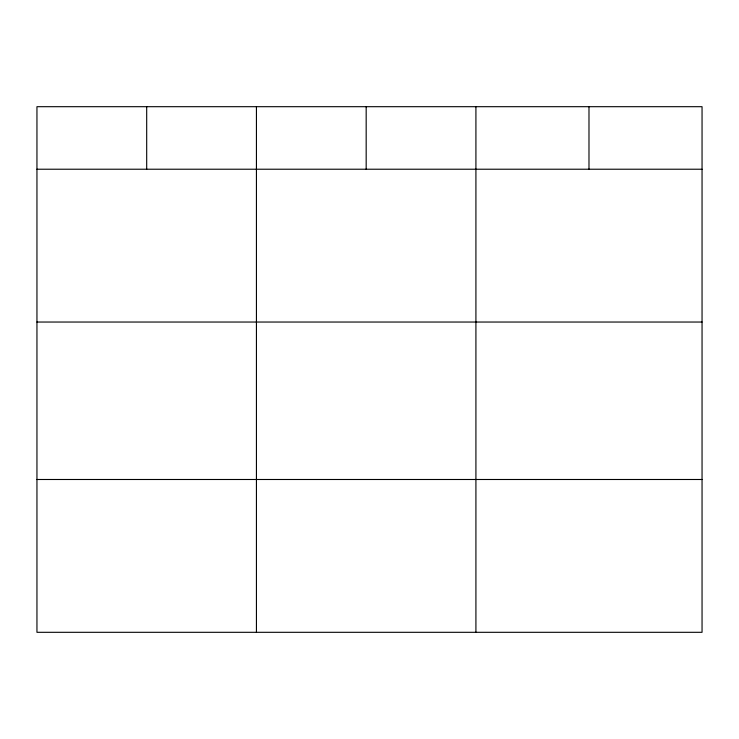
<?xml version="1.0" encoding="UTF-8"?>
<svg xmlns="http://www.w3.org/2000/svg" width="739" height="739" viewBox="0 0 739 739"><rect width="100%" height="100%" fill="white"/><g stroke="black" fill="none" stroke-linecap="round" stroke-linejoin="round"><path stroke-width="1.11" d="M702.05 169.222L702.05 632.307L36.95 632.307L36.95 106.693L702.05 106.693L702.05 169.222L36.95 169.222M36.95 322.038L702.05 322.038M36.95 479.491L702.05 479.491M588.983 106.693L588.983 169.222M475.916 106.693L475.916 632.307M366.174 106.693L366.174 169.222M256.433 106.693L256.433 632.307M146.691 106.693L146.691 169.222"/></g></svg>
